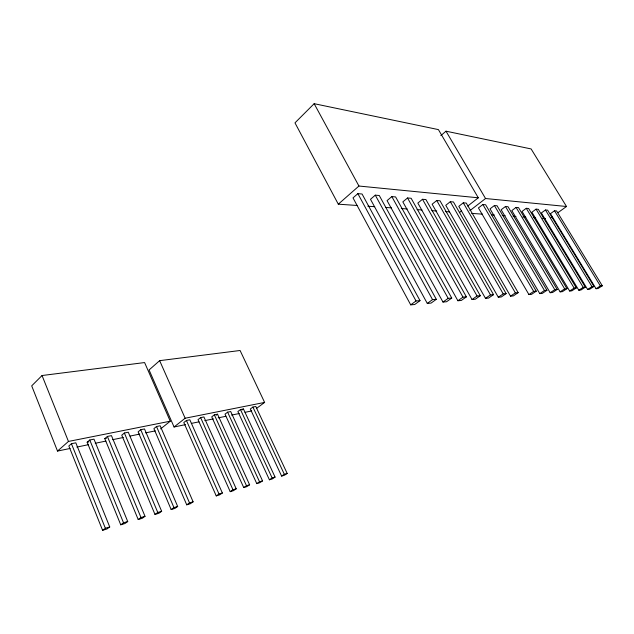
<?xml version="1.0" encoding="UTF-8"?>
<svg xmlns="http://www.w3.org/2000/svg" width="634" height="634" viewBox="0 0 634 634"><rect width="100%" height="100%" fill="white"/><g stroke="black" fill="none" stroke-linecap="round" stroke-linejoin="round"><path stroke-width="0.95" d="M160.64 428.885L170.253 421.198L144.6 362.561L42.042 375.526L31.7 385.852L57.512 451.075L70.097 448.468M467.718 206.066L478.298 197.8L438.411 129.605L314.155 103.691L294.969 122.861L338.302 204.18L357.005 205.471M256.794 408.217L264.616 402.424L240.088 350.491L159.641 360.659L149.077 369.955L174.065 426.991L185.572 424.606M57.512 451.075L68.456 441.446L170.253 421.198M338.302 204.18L358.939 186.031L478.298 197.8M71.428 443.705L68.837 445.964L102.589 530.309L106.948 528.986L109.73 526.957L75.826 442.817L71.428 443.705L105.371 528.273L102.589 530.309M357.861 193.647L353.011 197.887L410.713 304.859L414.707 304.51L420.009 300.643L362.069 194.012L357.861 193.647L416.031 300.968L420.009 300.643M440.828 135.628L445.995 131.183L531.11 148.935L566.511 206.502L557.983 212.644M87.159 442.231L89.759 440.004L93.983 439.148L127.719 521.536L124.93 523.541L120.745 524.809L87.159 442.231L88.847 441.89M375.288 195.161L370.486 199.29L427.284 303.417L431.072 303.092L436.303 299.319L379.275 195.51L375.288 195.161L432.539 299.62L436.303 299.319M104.784 438.641L107.392 436.438L111.457 435.621L145.02 516.314L142.222 518.303L138.196 519.523L104.784 438.641L106.409 438.308M391.828 196.603L387.073 200.613L442.984 302.053L446.574 301.736L451.741 298.059L395.616 196.936L391.828 196.603L448.175 298.352L451.741 298.059M124.375 433.014L121.76 435.186L154.989 514.436L158.865 513.263L161.654 511.297L128.29 432.222L124.375 433.014L157.779 512.47L154.989 514.436M407.543 197.966L402.836 201.874L457.883 300.754L461.29 300.461L466.386 296.87L411.141 198.283L407.543 197.966L462.994 297.14L466.386 296.87M140.732 429.709L138.117 431.849L171.156 509.546L174.889 508.413L177.678 506.471L144.512 428.949L140.732 429.709L173.946 507.596L171.156 509.546M422.49 199.274L417.838 203.078L472.029 299.525L475.27 299.24L480.303 295.737L425.921 199.567L422.49 199.274L477.077 295.999L480.303 295.737M156.511 426.524L153.896 428.632L186.729 504.822L190.327 503.737L193.116 501.811L160.156 425.786L156.511 426.524L189.518 502.897L186.729 504.822M436.739 200.51L432.134 204.219L485.486 298.352L488.568 298.083L493.537 294.659L440.004 200.796L436.739 200.51L490.47 294.905L493.537 294.659M450.314 201.691L445.765 205.313L498.3 297.235L501.24 296.981L506.146 293.629L453.437 201.961L450.314 201.691L503.222 293.867L506.146 293.629M174.065 426.991L185.144 418.234L264.616 402.424M186.428 420.485L183.812 422.537L216.234 495.891L219.578 494.877L222.36 492.998L189.828 419.795L186.428 420.485L219.007 494.005L216.234 495.891M463.288 202.817L458.786 206.351L510.521 296.173L513.326 295.927L518.16 292.654L466.259 203.078L463.288 202.817L515.371 292.876L518.16 292.654M459.404 212.556L461.671 210.781M200.629 417.616L198.014 419.645L230.213 491.659L233.447 490.676L236.22 488.814L203.91 416.95L200.629 417.616L232.987 489.789L230.213 491.659M469.905 210.639L485.541 198.521L566.511 206.502M482.854 204.52L478.44 207.928L528.93 294.564L531.538 294.342L536.269 291.18L485.628 204.766L482.854 204.52L533.677 291.386L536.269 291.18M214.355 414.842L211.748 416.847L243.725 487.57L246.848 486.619L249.606 484.78L217.533 414.2L214.355 414.842L246.491 485.723L243.725 487.57M216.226 415.199L217.533 414.2M494.401 205.527L490.042 208.855L539.78 293.621L542.276 293.407L546.944 290.309L497.064 205.757L494.401 205.527L544.463 290.507L546.944 290.309M227.63 412.163L225.022 414.145L256.778 483.615L259.797 482.696L262.547 480.873L230.705 411.545L227.63 412.163L259.536 481.785L256.778 483.615M505.472 206.494L501.161 209.751L550.169 292.718L552.555 292.512L557.159 289.476L508.016 206.716L505.472 206.494L554.79 289.667L557.159 289.476M240.476 409.572L237.877 411.521L269.402 479.787L272.327 478.908L275.069 477.101L243.448 408.97L240.476 409.572L272.144 477.981L269.402 479.787M242.148 409.944L243.448 408.97M516.084 207.413L511.828 210.599L560.115 291.854L562.406 291.656L566.947 288.676L518.525 207.627L516.084 207.413L564.672 288.866L566.947 288.676M252.911 407.06L250.319 408.985L281.615 476.094L284.444 475.238L287.178 473.447L255.795 406.473L252.911 407.06L284.349 474.303L287.178 473.447M526.268 208.301L522.067 211.423L569.649 291.022L571.844 290.832L576.33 287.915L528.621 208.507L526.268 208.301L574.15 288.09L576.33 287.915M536.055 209.149L531.902 212.208L578.802 290.221L580.91 290.039L585.333 287.178L538.314 209.347L536.055 209.149L583.24 287.353L585.333 287.178M410.713 304.859L416.031 300.968M545.462 209.973L541.357 212.961L587.591 289.461L589.62 289.286L593.987 286.481L547.633 210.155L545.462 209.973L591.974 286.639L593.987 286.481M554.512 210.757L550.455 213.69L596.039 288.724L597.989 288.557L602.3 285.799L556.604 210.94L554.512 210.757L600.366 285.958L602.3 285.799M120.745 524.809L123.535 522.796L127.719 521.536M427.284 303.417L432.539 299.62M551.001 217.66L552.547 216.543M138.196 519.523L140.994 517.534L145.02 516.314M442.984 302.053L448.175 298.352M457.883 300.754L462.994 297.14M472.029 299.525L477.077 295.999M485.486 298.352L490.47 294.905M498.3 297.235L503.222 293.867M510.521 296.173L515.371 292.876M528.93 294.564L533.677 291.386M539.78 293.621L544.463 290.507M550.169 292.718L554.79 289.667M560.115 291.854L564.672 288.866M281.615 476.094L284.349 474.303M569.649 291.022L574.15 288.09M578.802 290.221L583.24 287.353M587.591 289.461L591.974 286.639M596.039 288.724L600.366 285.958M105.371 528.273L109.73 526.957M157.779 512.47L161.654 511.297M173.946 507.596L177.678 506.471M189.518 502.897L193.116 501.811M219.007 494.005L222.36 492.998M232.987 489.789L236.22 488.814M246.491 485.723L249.606 484.78M259.536 481.785L262.547 480.873M272.144 477.981L275.069 477.101M76.873 447.073L88.491 444.672M95.266 443.269L105.918 441.066M112.693 439.671L123.345 437.468M130.121 436.065L139.805 434.068M145.606 432.864L155.29 430.866M191.325 423.417L198.997 421.832M204.75 420.643L213.389 418.86M218.183 417.869L225.855 416.284M231.608 415.096L239.28 413.511M245.041 412.322L251.753 410.935M367.839 206.224L374.726 206.7M385.559 207.445L391.463 207.857M401.314 208.538L407.218 208.943M417.061 209.624L421.99 209.965M431.833 210.647L436.755 210.987M445.615 211.597L449.554 211.875M471.704 213.404L482.529 214.149M491.382 214.767L494.338 214.966M502.207 215.512L505.163 215.718M513.033 216.257L515.989 216.463M522.876 216.939L525.832 217.145M533.701 217.692L535.667 217.827M542.561 218.302L545.509 218.508M445.995 131.183L485.541 198.521M314.155 103.691L358.939 186.031M159.641 360.659L185.144 418.234M107.392 436.438L140.994 517.534M89.759 440.004L123.535 522.796M42.042 375.526L68.456 441.446"/></g></svg>
